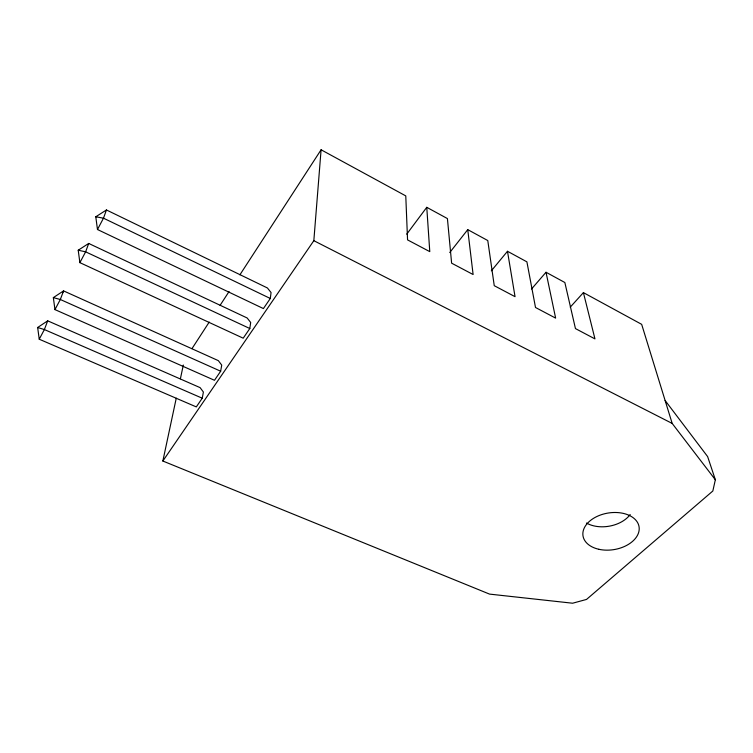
<?xml version="1.0" encoding="UTF-8"?>
<svg xmlns="http://www.w3.org/2000/svg" width="753" height="753" viewBox="0 0 753 753"><rect width="100%" height="100%" fill="white"/><g stroke="black" fill="none" stroke-linecap="round" stroke-linejoin="round"><path stroke-width="1.13" d="M665.125 400.511L707.632 456.591L715.35 479.765L712.837 491.003L586.531 599.426L572.619 603.219L489.554 594.108L162.855 461.024L313.832 240.678L321.089 149.781L405.773 195.893L407.561 239.896L429.775 251.634L426.763 207.32L447.414 218.568L451.621 263.174L473.11 274.525L467.754 229.637L487.775 240.546L494.25 285.688L515.043 296.673L507.484 251.276L526.902 261.846L535.505 307.488L555.639 318.124L546.019 272.257L531.524 289.001M270.308 298.48L271.061 292.522L267.4 287.957L106.446 209.965L95.782 216.779L97.476 229.514L263.409 308.579L270.308 298.48L103.481 218.182L95.782 216.779M249.808 328.524L250.683 322.482L247.144 317.973L88.703 243.445L78.218 250.222L79.884 262.646L243.2 338.191L249.808 328.524L85.626 251.831L78.218 250.222M220.667 371.22L221.721 365.083L218.332 360.64L63.563 290.893L53.341 297.614L54.96 309.605L214.483 380.293L220.667 371.22L60.325 299.496L53.341 297.614M202.246 398.215L203.395 392.031L200.11 387.635L47.703 320.834L37.65 327.499L39.241 339.217L196.307 406.912L202.246 398.215L44.38 329.55L37.65 327.499M162.855 461.024L176.258 398.186M180.4 378.759L183.318 365.045M106.446 209.965L103.481 218.182L97.476 229.514M88.703 243.445L85.626 251.831L79.884 262.646M47.703 320.834L44.38 329.55L39.241 339.217M62.499 292.908L63.563 290.893L60.325 299.496L54.96 309.605M191.968 348.658L209.221 322.077M220.092 305.341L229.034 291.562M239.906 274.817L321.089 149.781M406.714 234.183L426.763 207.32M449.739 252.556L467.754 229.637M491.323 270.845L507.484 251.276M570.237 307.168L583.406 292.616L641.669 324.345L672.175 423.421L715.35 479.765M313.832 240.678L672.175 423.421M546.019 272.257L564.854 282.516L575.452 328.59L594.955 338.897L583.406 292.616M630.186 514.544A27.776 18.486 -9.6 0 1 586.483 523.034M598.908 549.295A28.398 18.514 -9.3 0 0 639.128 527.222A28.398 18.514 -9.3 0 0 595.058 517.443A28.398 18.514 -9.3 0 0 598.908 549.295"/></g></svg>
